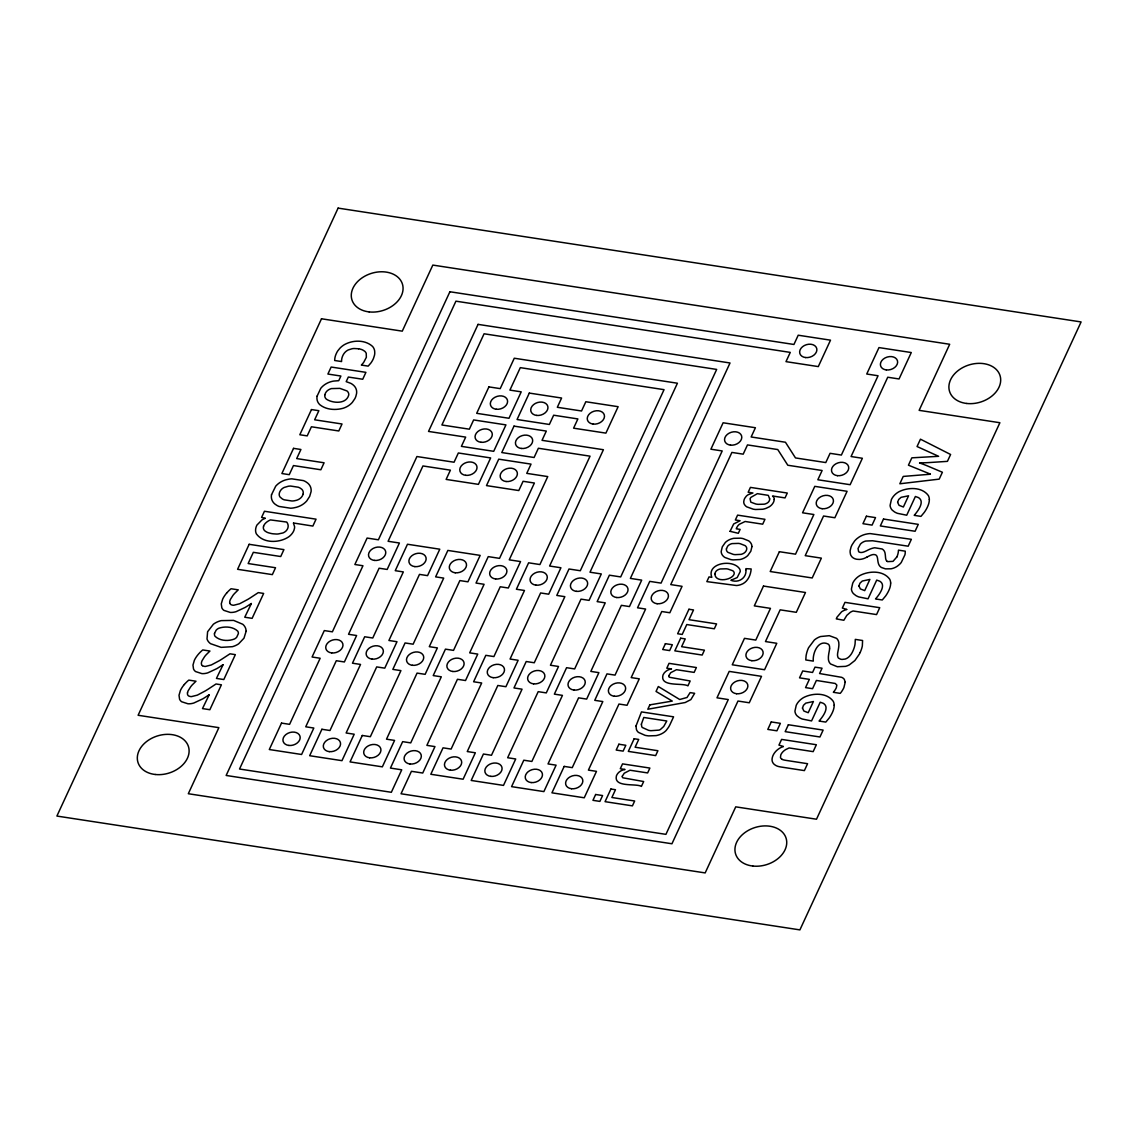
<?xml version="1.0" encoding="UTF-8"?>
<svg xmlns="http://www.w3.org/2000/svg" width="1138" height="1138" viewBox="0 0 1138 1138"><rect width="100%" height="100%" fill="white"/><g stroke="black" fill="none" stroke-linecap="round" stroke-linejoin="round"><path stroke-width="1.5" d="M726.457 548.758L727.58 546.325A6.088 4.481 -17.4 0 1 730.112 544.305L730.468 544.149A7.795 5.733 -17.4 0 1 732.047 543.608L738.448 543.395A25.264 18.564 -17.4 0 1 740.155 543.68L745.106 545.628A7.966 5.861 -17.4 0 1 746.03 546.567L746.343 547.065A6.088 4.481 -17.4 0 1 746.613 549.569L746.528 549.867A7.838 5.761 -17.4 0 1 746.13 550.806L745.774 551.389A6.088 4.481 -17.4 0 1 743.37 553.481L742.659 553.822A8.023 5.889 -17.4 0 1 741.051 554.362L735.077 554.647A25.079 18.421 -17.4 0 1 733.341 554.405L727.993 552.385A7.852 5.775 -17.4 0 1 727.082 551.461L726.912 551.219A6.088 4.481 -17.4 0 1 726.457 548.758M896.772 557.037L893.003 561.361L887.612 561.631A3.741 2.76 -17.4 0 1 887.028 561.247M251.384 603.538L244.755 617.223L252.124 618.347L263.646 593.439L258.298 592.614L250.502 597.735A107.555 79.048 -17.4 0 1 247.728 599.456L239.606 603.766L233.759 605.245A6.501 4.78 -17.4 0 1 232.095 605.046L231.128 604.691A3.812 2.802 -17.4 0 1 230.744 604.449A4.296 3.158 -17.4 0 1 229.833 603.154M223.076 664.734L216.448 678.419L223.816 679.542L235.338 654.635L229.99 653.809L222.195 658.93A107.555 79.048 -17.4 0 1 219.421 660.652L211.298 664.962L205.452 666.441A6.501 4.78 -17.4 0 1 203.787 666.242L202.82 665.886A3.812 2.802 -17.4 0 1 202.436 665.645M209.122 694.905L202.493 708.59L209.861 709.714L221.398 684.806L216.035 683.981L208.24 689.102A107.555 79.048 -17.4 0 1 205.466 690.823L197.343 695.133L191.511 696.598A6.501 4.78 -17.4 0 1 189.833 696.399L188.865 696.058A3.812 2.802 -17.4 0 1 188.495 695.816A4.296 3.158 -17.4 0 1 187.571 694.521A6.472 4.751 -17.4 0 1 187.528 692.786M251.242 603.524L248.127 605.572A125.621 92.32 -17.4 0 1 245.139 607.436L236.092 611.661A17.596 12.931 -17.4 0 1 234.101 612.144A11.892 8.734 -17.4 0 1 230.189 612.415L223.916 610.381A11.01 8.094 -17.4 0 1 221.825 607.792L221.27 603.88L222.65 599.171A27.824 20.441 -17.4 0 1 224.456 595.971A33.984 24.965 -17.4 0 1 226.604 593.126M222.934 664.72L219.819 666.768A125.621 92.32 -17.4 0 1 216.846 668.632L207.785 672.857A17.596 12.931 -17.4 0 1 205.793 673.34A11.892 8.734 -17.4 0 1 201.881 673.611L195.608 671.576A11.01 8.094 -17.4 0 1 193.517 668.988L192.976 665.076L194.342 660.367A27.824 20.441 -17.4 0 1 196.149 657.167A33.984 24.965 -17.4 0 1 198.297 654.322A32.632 23.983 -17.4 0 1 202.749 649.94L209.933 651.05L206.163 654.777A34.467 25.335 -17.4 0 0 204.627 656.598L202.151 660.552A12.589 9.26 -17.4 0 0 201.454 662.615A6.472 4.751 -17.4 0 0 201.511 664.364A4.296 3.158 -17.4 0 0 202.436 665.659M208.979 694.891L205.864 696.925A125.621 92.32 -17.4 0 1 202.891 698.803L193.83 703.014A17.596 12.931 -17.4 0 1 191.838 703.512A11.892 8.734 -17.4 0 1 187.926 703.768L181.653 701.748A11.01 8.094 -17.4 0 1 179.562 699.159L179.022 695.247L180.387 690.538A27.824 20.441 -17.4 0 1 182.194 687.324A33.984 24.965 -17.4 0 1 184.342 684.493M866.928 557.108L868.621 556.226A51.068 37.526 -17.4 0 1 869.603 555.742A11.835 8.706 -17.4 0 1 872.149 554.761A4.538 3.343 -17.4 0 1 874.027 554.547L875.15 554.718A3.286 2.418 -17.4 0 1 876.288 555.344A6.615 4.865 -17.4 0 1 877.142 556.809A18.948 13.926 -17.4 0 1 877.583 558.73L877.839 560.707A32.333 23.756 -17.4 0 0 878.436 563.538A13.13 9.659 -17.4 0 0 879.603 565.856A10.555 7.753 -17.4 0 0 881.466 567.506L885.492 568.872L891.026 568.801A12.376 9.09 -17.4 0 0 895.492 567.279A13.343 9.815 -17.4 0 0 897.782 565.842L899.361 564.533A17.696 13.002 -17.4 0 0 901.253 562.471L904.895 554.889A26.544 19.517 -17.4 0 0 905.179 553.424L905.265 551.176L898.465 550.138A28.521 20.953 -17.4 0 1 896.844 557.051M846.672 609.527L845.093 610.025A12.049 8.848 -17.4 0 0 841.551 611.831L836.956 617.251A17.098 12.575 -17.4 0 0 836.316 618.901L843.841 620.267L846.786 615.402L850.328 612.287A9.829 7.226 -17.4 0 1 853.144 610.992L876.559 614.577L879.745 607.692L844.979 602.358L842.348 608.062L846.729 609.413M930.329 474.233L903.231 476.424L899.831 483.778L939.206 479.126L942.392 472.256L928.736 466.48A128.807 94.653 -17.4 0 0 919.561 462.981M358.555 348.769L354.117 348.513A12.703 9.332 -17.4 0 0 352.154 348.726L348.285 349.935A9.716 7.141 -17.4 0 0 345.013 352.339A13.343 9.801 -17.4 0 0 342.908 355.454A19.972 14.68 -17.4 0 0 341.813 358.655A22.532 16.558 -17.4 0 0 341.571 361.557L334.686 360.504A24.68 18.137 -17.4 0 1 336.393 353.392A20.783 15.263 -17.4 0 1 337.801 350.845L339.807 348.342A17.995 13.229 -17.4 0 1 344.529 344.572C352.965 339.906 365.028 339.636 372.439 346.322A15.278 11.224 -17.4 0 1 373.634 347.972A16.885 12.404 -17.4 0 1 374.672 351.087L374.758 353.15A22.461 16.515 -17.4 0 1 374.473 355.312L373.52 358.314A27.227 20.015 -17.4 0 1 370.846 363.05L368.186 366.123L361.386 365.07A32.39 23.798 -17.4 0 0 363.747 362.282L366.351 357.318L366.237 353.406A9.289 6.828 -17.4 0 0 365.198 351.742A9.758 7.169 -17.4 0 0 364.615 351.173L362.681 349.963A15.804 11.608 -17.4 0 0 358.555 348.783M293.519 523.011L312.865 526.069L316.051 519.17L264.443 511.261L261.598 517.392L265.225 518.259M783.342 746.457L778.947 745.106L781.593 739.401L816.359 744.736L813.158 751.635L789.103 747.936L785.718 749.572A12.518 9.204 -17.4 0 0 783.044 751.663A11.181 8.222 -17.4 0 0 780.796 754.949L780.469 757.339A4.31 3.158 -17.4 0 0 780.796 758.192L781.763 759.131M930.386 474.105L908.437 465.186L911.837 457.832L938.622 456.31L917.057 446.537L920.457 439.183L950.6 454.489L947.428 461.359L930.585 462.469A135.635 99.675 -17.4 0 1 919.618 462.867M293.462 523.124L294.571 526.638A12.29 9.033 -17.4 0 1 294.514 528.203L293.917 530.422A16.145 11.864 -17.4 0 1 290.418 535.429A14.766 10.854 -17.4 0 1 288.654 536.894C279.336 543.096 263.419 543.623 256.391 533.878A14.509 10.669 -17.4 0 1 255.581 530.45L255.595 529.839A16.729 12.305 -17.4 0 1 256.96 525.031L261.953 519.938A13.201 9.701 -17.4 0 1 265.168 518.387M860.172 652.444A43.088 31.665 -17.4 0 0 862.334 646.014L862.59 640.509L855.307 639.385L855.065 643.952A38.578 28.35 -17.4 0 1 852.817 651.221A26.316 19.346 -17.4 0 1 850.94 654.535L849.73 656.029A12.134 8.919 -17.4 0 1 848.365 657.309L848.009 657.593A7.525 5.534 -17.4 0 1 845.093 659.073L842.191 659.414A8.948 6.572 -17.4 0 1 840.698 659.229L838.507 658.12A6.259 4.595 -17.4 0 1 837.995 657.366L837.568 655.829A19.616 14.41 -17.4 0 1 837.71 652.814L838.35 649.371A57.313 42.12 -17.4 0 0 838.905 644.762L838.806 642.657A15.391 11.309 -17.4 0 0 838.251 640.737A11.622 8.535 -17.4 0 0 836.473 638.304L829.303 635.673L820.64 636.526A14.111 10.37 -17.4 0 0 816.97 638.176A16.302 11.977 -17.4 0 0 814.381 639.983L808.577 647.721A44.538 32.732 -17.4 0 0 806.6 653.354A50.1 36.829 -17.4 0 0 806.088 655.773L805.789 659.955L813.3 661.107C812.447 653.013 818.364 638.944 828.308 644.165A6.515 4.794 -17.4 0 1 829.318 645.602L829.488 646.185A13.699 10.071 -17.4 0 1 829.574 648.859M860.172 652.444A46.075 33.87 -17.4 0 1 859.275 654.236L854.923 660.495L849.446 664.805A13.727 10.086 -17.4 0 1 845.491 666.37L837.326 666.726L830.655 664.009A11.593 8.521 -17.4 0 1 828.891 661.363A17.539 12.888 -17.4 0 1 828.407 659.258L828.379 656.967A76.673 56.345 -17.4 0 1 829.161 651.576A66.175 48.635 -17.4 0 0 829.588 648.859M781.749 759.146A7.511 5.519 -17.4 0 0 783.726 759.928A25.833 18.976 -17.4 0 0 786.116 760.397L807.582 763.698L804.395 770.597L781.706 767.112A36.018 26.473 -17.4 0 1 778.705 766.557A12.461 9.161 -17.4 0 1 776.457 765.774A14.069 10.342 -17.4 0 1 775.618 765.333L774.537 764.594A10.839 7.966 -17.4 0 1 773.655 763.769A11.024 8.108 -17.4 0 1 772.261 761.251A12.234 8.99 -17.4 0 1 772.161 758.363A16.757 12.319 -17.4 0 1 775.063 752.204A15.804 11.622 -17.4 0 1 780.412 747.794A14.211 10.441 -17.4 0 1 783.285 746.571M887.014 561.262A6.202 4.566 -17.4 0 1 886.018 559.796A13.243 9.73 -17.4 0 1 885.577 557.904L885.378 555.728A50.84 37.369 -17.4 0 0 885.051 553.21A11.721 8.62 -17.4 0 0 884.126 550.863A9.645 7.098 -17.4 0 0 882.106 548.971L874.738 547.776A13.485 9.915 -17.4 0 0 871.31 548.616A19.076 14.012 -17.4 0 0 868.251 549.924L866.843 550.636A52.476 38.564 -17.4 0 1 865.477 551.276A12.831 9.431 -17.4 0 1 862.86 552.257L862.547 552.328A4.652 3.414 -17.4 0 1 859.958 552.328L859.56 552.215A3.556 2.617 -17.4 0 1 858.621 551.631L858.038 548.53L860.314 544.234A8.919 6.558 -17.4 0 1 861.366 543.224A8.364 6.145 -17.4 0 1 864.354 541.489A9.545 7.013 -17.4 0 1 865.819 541.034L872.59 540.763L908.181 546.197L911.367 539.312L870.2 533.594A19.446 14.296 -17.4 0 0 867.426 533.893L865.634 534.263A16.473 12.105 -17.4 0 0 862.263 535.386A15.747 11.565 -17.4 0 0 859.176 537.008L857.056 538.559A19.19 14.111 -17.4 0 0 854.553 541.062L852.063 544.832A29.047 21.338 -17.4 0 0 851.039 547.108L850.2 550.408A19.047 13.997 -17.4 0 0 850.129 552.2L850.456 554.263A11.949 8.777 -17.4 0 0 851.039 555.586L851.836 556.71A10.27 7.539 -17.4 0 0 853.258 557.919L853.656 558.161A10.342 7.596 -17.4 0 0 856.957 559.284L859.332 559.427A9.118 6.7 -17.4 0 0 860.712 559.299A11.408 8.379 -17.4 0 0 864.041 558.459A20.356 14.95 -17.4 0 0 866.928 557.108M184.37 684.493A32.632 23.983 -17.4 0 1 188.794 680.111L195.978 681.221L192.208 684.934A34.467 25.335 -17.4 0 0 190.686 686.769L188.197 690.723A12.589 9.26 -17.4 0 0 187.5 692.786M226.618 593.126A32.632 23.983 -17.4 0 1 231.057 588.744L238.24 589.854L234.471 593.581A34.467 25.335 -17.4 0 0 232.934 595.402L230.459 599.356A12.589 9.26 -17.4 0 0 229.762 601.419A6.472 4.751 -17.4 0 0 229.819 603.168M845.221 682.217L843.884 687.651A34.112 25.064 -17.4 0 1 841.964 691.051A31.323 23.016 -17.4 0 1 841.48 691.79L840.257 693.369L833.329 692.302A27.042 19.872 -17.4 0 0 834.965 690.14A20.299 14.922 -17.4 0 0 836.302 687.779L836.857 685.076L835.192 683.454L816.387 680.439L812.575 688.689L805.548 687.608L809.36 679.358L799.53 677.85L802.717 670.965L812.56 672.458L815.021 667.138L822.049 668.205L819.573 673.54L841.636 677.323A8.706 6.401 -17.4 0 1 843.543 678.518A8.478 6.231 -17.4 0 1 844.325 679.4L845.221 682.217M769.672 498.871L769.587 499.838A6.003 4.41 -17.4 0 1 768.989 501.303A5.164 3.784 -17.4 0 1 767.126 503.096L765.774 503.736A8.293 6.088 -17.4 0 1 764.167 504.191L758.064 504.347A30.114 22.134 -17.4 0 1 755.817 504.006L750.81 502.157L750.056 498.757A6.7 4.922 -17.4 0 1 751.052 497.278L757.367 493.664L768.292 495.343L769.672 498.871M635.986 726.03L636.455 729.586A12.248 9.004 -17.4 0 0 638.432 732.374L645.09 735.333A29.801 21.907 -17.4 0 0 648.674 735.888L656.071 735.617A16.131 11.849 -17.4 0 0 659.798 734.565A13.642 10.029 -17.4 0 0 666.199 730.425L668.461 727.367A39.09 28.72 -17.4 0 0 670.282 723.953L673.582 716.826L641.476 711.904L635.986 726.03M834.182 705.133L834.126 706.542A26.956 19.801 -17.4 0 1 833.044 710.937L832.419 712.445A41.807 30.726 -17.4 0 1 829.09 718.149L825.804 722.089L819.033 721.051A47.725 35.065 -17.4 0 0 822.404 716.784A34.154 25.107 -17.4 0 0 824.837 712.601A19.36 14.239 -17.4 0 0 825.946 709.088L826.032 707.879A10.086 7.411 -17.4 0 0 825.704 706.072A8.393 6.159 -17.4 0 0 824.481 704.237L824.197 703.981A8.933 6.558 -17.4 0 0 823.144 703.256L820.228 702.217L811.565 720.923L802.347 719.045A21.11 15.505 -17.4 0 1 799.331 717.609L797.112 715.873A13.514 9.929 -17.4 0 1 795.974 714.408A13.329 9.801 -17.4 0 1 794.95 711.079L796.23 705.318A18.165 13.357 -17.4 0 1 799.73 700.467A16.359 12.02 -17.4 0 1 803.713 697.494C812.674 692.871 826.785 692.388 833.229 701.293A16.302 11.977 -17.4 0 1 834.14 704.45L834.182 705.133M890.656 583.026L890.599 584.434A26.956 19.801 -17.4 0 1 889.518 588.83L888.892 590.338A41.807 30.726 -17.4 0 1 885.577 596.042L882.277 599.982L875.506 598.944A47.725 35.065 -17.4 0 0 878.892 594.676A34.154 25.107 -17.4 0 0 881.31 590.494A19.36 14.239 -17.4 0 0 882.434 586.98L882.505 585.771A10.086 7.411 -17.4 0 0 882.192 583.965A8.393 6.159 -17.4 0 0 880.968 582.13L880.67 581.874A8.933 6.558 -17.4 0 0 879.617 581.148L876.701 580.11L868.052 598.816L858.82 596.938A21.11 15.505 -17.4 0 1 855.804 595.501L853.6 593.766A13.514 9.929 -17.4 0 1 852.462 592.301A13.329 9.801 -17.4 0 1 851.423 588.972L852.718 583.211A18.165 13.357 -17.4 0 1 856.217 578.36A16.359 12.02 -17.4 0 1 860.186 575.387C869.162 570.764 883.273 570.28 889.703 579.199A16.302 11.977 -17.4 0 1 890.613 582.343L890.656 583.026M929.333 499.426L929.277 500.82A26.956 19.801 -17.4 0 1 928.195 505.215L927.57 506.723A41.807 30.726 -17.4 0 1 924.241 512.441L920.955 516.382L914.184 515.343A47.725 35.065 -17.4 0 0 917.555 511.062A34.154 25.107 -17.4 0 0 919.988 506.894A19.36 14.239 -17.4 0 0 921.111 503.366L921.183 502.171A10.086 7.411 -17.4 0 0 920.855 500.35A8.393 6.159 -17.4 0 0 919.632 498.529L919.348 498.259A8.933 6.558 -17.4 0 0 918.295 497.534L915.379 496.495L906.73 515.215L897.498 513.338A21.11 15.505 -17.4 0 1 894.482 511.887L892.277 510.165A13.514 9.929 -17.4 0 1 891.139 508.686A13.329 9.801 -17.4 0 1 890.101 505.357L891.381 499.61A18.165 13.357 -17.4 0 1 894.881 494.76A16.359 12.02 -17.4 0 1 898.864 491.787C907.84 487.164 921.951 486.68 928.38 495.585A16.302 11.977 -17.4 0 1 929.291 498.743L929.333 499.426M751.934 546.581L750.838 551.19L747.822 555.486A12.191 8.948 -17.4 0 1 743.996 558.146A13.315 9.787 -17.4 0 1 739.97 559.54L733.157 559.896A26.018 19.118 -17.4 0 1 730.71 559.555L724.949 557.492A13.414 9.858 -17.4 0 1 722.203 554.832A12.12 8.905 -17.4 0 1 721.193 551.446L722.303 546.823L725.333 542.485A12.134 8.919 -17.4 0 1 729.757 539.54A13.372 9.829 -17.4 0 1 733.811 538.317L740.61 538.174A26.117 19.19 -17.4 0 1 743.014 538.573L748.633 540.835A13.286 9.758 -17.4 0 1 750.909 543.182A12.162 8.933 -17.4 0 1 751.934 546.581M714.934 574.036C715.048 581.959 728.605 580.622 732.886 575.999A6.444 4.737 -17.4 0 0 733.896 574.505L734.081 574.036A4.495 3.3 -17.4 0 0 733.939 572.058L733.526 571.461A6.913 5.078 -17.4 0 0 732.701 570.721L727.907 569.043A27.796 20.427 -17.4 0 0 726.243 568.801L720.34 568.957A7.824 5.747 -17.4 0 0 718.789 569.413L717.794 569.882A5.178 3.812 -17.4 0 0 715.83 571.575L715.503 572.101A6.714 4.936 -17.4 0 0 714.934 574.036M802.461 708.092L803.897 711.037L808.222 712.715L813.4 701.52L805.804 703.128L803.471 705.304L802.461 708.092M858.934 585.985L860.385 588.929L864.709 590.622L869.887 579.413L862.291 581.034L859.958 583.197L858.934 585.985M897.612 502.384L899.063 505.329L903.373 507.007L908.565 495.798L901.111 497.32L898.721 499.454L897.612 502.242M246.121 631.263L243.987 638.176L238.681 643.795A15.42 11.337 -17.4 0 1 234.883 645.829A16.942 12.447 -17.4 0 1 232.38 646.683L221.142 647.366L210.587 643.695A17.397 12.788 -17.4 0 1 208.567 641.804A15.178 11.152 -17.4 0 1 207.016 638.944L207.6 631.746L213.347 624.264A15.747 11.579 -17.4 0 1 217.856 621.718A17.596 12.931 -17.4 0 1 221.27 620.623L233.617 620.395L242.735 624.264A17.141 12.603 -17.4 0 1 244.172 625.744A16.032 11.793 -17.4 0 1 245.879 629.243L246.121 631.263M745.916 569.725C746.855 577.948 738.477 583.438 730.909 580.266L737.182 577.578L740.212 571.603A9.488 6.97 -17.4 0 0 739.743 569.1C733.285 558.559 706.186 563.054 711.833 577.336L709.017 576.909L706.84 581.618L736.414 585.515A11.949 8.777 -17.4 0 0 740.795 584.633C747.382 582.514 750.739 575.444 751.165 568.957L745.902 568.659L745.916 569.725M641.377 724.209L641.732 726.57A6.757 4.965 -17.4 0 0 642.33 727.509L648.575 730.326A31.636 23.244 -17.4 0 0 650.851 730.696L659.044 730.112A6.97 5.121 -17.4 0 0 660.438 729.458L663.71 726.499L666.783 720.994L643.795 717.466L641.377 724.209M622.287 776.258L622.372 777.14A2.603 1.906 -17.4 0 0 622.913 777.809L643.667 781.536L641.405 786.401C636.085 783.072 613.026 788.008 616.526 775.504C618.005 772.105 621.462 769.999 625.032 769.473L620.281 768.747L622.543 763.883L649.883 768.065L647.636 772.93L629.997 770.227L624.25 773.214L622.287 776.258M668.788 675.716L668.888 676.598A2.603 1.906 -17.4 0 0 669.414 677.266L690.169 680.993L687.921 685.858C682.587 682.53 659.528 687.466 663.027 674.962C664.507 671.562 667.963 669.457 671.534 668.931L666.797 668.205L669.044 663.34L696.385 667.537L694.137 672.402L676.498 669.699L670.751 672.672L668.788 675.716M774.253 499.397L773.797 501.545A13.243 9.73 -17.4 0 1 773.043 503.053L772.375 504.02A10.669 7.838 -17.4 0 1 769.203 506.851L766.116 508.316A15.719 11.551 -17.4 0 1 762.56 509.269L755.561 509.497A28.962 21.281 -17.4 0 1 753.143 509.155L746.77 506.851A12.859 9.46 -17.4 0 1 745.262 505.571L744.437 504.49A9.289 6.828 -17.4 0 1 743.754 501.616L744.124 499.767A13.144 9.659 -17.4 0 1 744.793 498.231L746.244 496.268A8.364 6.145 -17.4 0 1 748.221 494.703L752.929 492.982L748.178 492.256L750.426 487.391L787.283 493.039L785.035 497.903L772.531 495.997L773.641 497.221A7.198 5.292 -17.4 0 1 774.238 499.013L774.253 499.397M317.089 396.18L316.99 396.934A17.497 12.859 -17.4 0 0 317.089 399.737L317.232 400.391A15.619 11.48 -17.4 0 0 318.654 403.35A16.586 12.191 -17.4 0 0 320.048 404.872C326.364 409.808 335.34 410.349 342.879 408.329A16.544 12.162 -17.4 0 0 345.411 407.39A15.932 11.707 -17.4 0 0 349.195 405.228L349.878 404.701A17.554 12.902 -17.4 0 0 352.382 402.311L354.828 398.713A25.719 18.905 -17.4 0 0 355.838 396.437L356.55 393.62A18.023 13.243 -17.4 0 0 356.592 391.031L356.507 390.419A16.032 11.793 -17.4 0 0 353.534 385.256L352.496 384.416A19.517 14.353 -17.4 0 0 350.689 383.307L346.194 381.643L348.328 377.048L362.723 379.253L365.91 372.354L331.144 367.033L327.9 374.046L340.888 376.038L338.74 380.689L333.775 381.059A18.436 13.542 -17.4 0 0 331.428 381.571L330.66 381.785A16.074 11.807 -17.4 0 0 323.363 385.682L322.808 386.166A18.35 13.485 -17.4 0 0 320.76 388.343L317.089 396.18M271.527 494.689L271.427 495.443A18.322 13.457 -17.4 0 0 271.498 498.302L271.641 498.97A16.586 12.191 -17.4 0 0 274.927 504.063L276.819 505.357A21.124 15.534 -17.4 0 0 279.08 506.453L290.659 508.217A20.968 15.406 -17.4 0 0 293.561 507.904L296.335 507.306A16.8 12.347 -17.4 0 0 303.604 503.821L304.287 503.266A18.407 13.528 -17.4 0 0 306.819 500.834L309.678 496.381L311.087 491.616A18.322 13.457 -17.4 0 0 311.001 488.743L310.873 488.074A16.586 12.191 -17.4 0 0 307.573 482.996L305.695 481.687A21.124 15.534 -17.4 0 0 303.433 480.606L291.854 478.842A20.968 15.406 -17.4 0 0 288.938 479.141L286.179 479.738A16.8 12.347 -17.4 0 0 278.91 483.237L278.227 483.778A18.407 13.528 -17.4 0 0 275.681 486.225L271.527 494.689M214.499 633.468L214.456 633.809A6.757 4.965 -17.4 0 0 215.068 636.313C219.961 640.964 228.311 641.419 234.4 639.015A6.714 4.936 -17.4 0 0 236.704 637.223L238.34 633.667A6.785 4.979 -17.4 0 0 237.728 631.149C232.949 626.54 224.84 626.156 218.809 628.247A6.785 4.979 -17.4 0 0 216.092 630.253L214.499 633.468M324.871 394.843L324.814 395.213A7.61 5.59 -17.4 0 0 325.34 397.859L325.525 398.158A9.047 6.657 -17.4 0 0 326.549 399.282C332.936 403.378 346.336 404.36 348.726 395.028A7.61 5.59 -17.4 0 0 348.2 392.397L348.015 392.084A9.047 6.657 -17.4 0 0 346.99 390.96L339.892 388.371L331.499 388.584A9.118 6.7 -17.4 0 0 329.636 389.267L329.209 389.481A7.61 5.59 -17.4 0 0 326.222 391.927L325.553 392.966A10.27 7.553 -17.4 0 0 325.07 394.118L324.871 394.843M730.07 531.332L738.32 533.295L740.127 529.398L736.286 528.814A6.657 4.893 -17.4 0 1 736.67 527.691L737.893 525.756A8.606 6.33 -17.4 0 1 739.586 524.163L745.134 521.489L762.702 524.177L764.949 519.312L737.595 515.13L735.347 519.995L740.098 520.72L733.683 523.964L730.07 531.332M263.589 526.197L263.49 526.553A7.283 5.349 -17.4 0 0 263.945 529.782L264.144 530.066A8.805 6.472 -17.4 0 0 265.197 531.133L266.69 532.072A16.117 11.835 -17.4 0 0 268.653 532.854L271.072 533.48A29.289 21.522 -17.4 0 0 273.12 533.807L276.321 534.035A17.824 13.101 -17.4 0 0 278.127 533.978L282.864 532.968A7.838 5.761 -17.4 0 0 285.339 531.546A7.354 5.405 -17.4 0 0 286.62 530.28L287.132 529.54A9.189 6.757 -17.4 0 0 288.113 526.752A11.224 8.251 -17.4 0 0 288.07 525.116A12.105 8.905 -17.4 0 0 286.705 522.058L270.446 519.91A13.414 9.858 -17.4 0 0 266.662 522.143L265.78 522.911A9.844 7.241 -17.4 0 0 263.874 525.486L263.589 526.197M303.078 494.148L302.964 494.532A10.47 7.696 -17.4 0 1 302.466 495.699L302.025 496.424A8.45 6.216 -17.4 0 1 297.829 499.81A9.204 6.757 -17.4 0 1 296.392 500.322L294.273 500.791A14.467 10.64 -17.4 0 1 291.883 500.99L284.258 499.824A14.552 10.697 -17.4 0 1 282.366 498.97L280.119 497.093A8.023 5.889 -17.4 0 1 279.223 494.774A9.218 6.771 -17.4 0 1 279.55 492.526A10.669 7.838 -17.4 0 1 280.048 491.36A9.147 6.728 -17.4 0 1 281.897 488.984A7.966 5.846 -17.4 0 1 284.216 487.448L288.241 486.253A14.552 10.697 -17.4 0 1 290.617 486.054L298.256 487.22A14.296 10.498 -17.4 0 1 300.148 488.088L301.584 489.112A9.218 6.771 -17.4 0 1 302.566 490.279A8.606 6.33 -17.4 0 1 303.078 494.148M338.1 208.112L56.9 816.06L799.9 929.888L1081.1 321.94L338.1 208.112M321.499 318.782L138.111 715.276L218.866 727.651L188.311 793.727L705.176 872.917L735.731 806.842L816.501 819.218L999.889 422.724L919.134 410.349L949.689 344.273L432.824 265.083L402.269 331.158L321.499 318.782M249.151 544.305L237.586 569.299L272.352 574.619L275.538 567.734L248.155 563.538L253.333 552.328L280.73 556.525L283.917 549.626L249.151 544.305M293.533 448.358L281.883 473.536L289.251 474.674L293.462 465.57L320.859 469.766L324.088 462.782L296.691 458.586L300.916 449.482L293.533 448.358M311.471 409.566L299.82 434.759L307.203 435.882L311.414 426.778L338.797 430.975L342.026 423.99L314.643 419.794L318.853 410.69L311.471 409.566M449.894 291.755L226.149 775.462L671.946 843.77L737.979 701.036L749.273 702.772L761.507 676.342L729.202 671.392L716.983 697.822L728.277 699.557L665.929 834.353L401.031 793.769L411.43 771.308L422.739 773.029L434.958 746.599L426.878 745.362L457.448 679.286L465.527 680.524L477.747 654.094L469.681 652.856L500.236 586.767L508.316 588.005L520.55 561.575L509.241 559.839L547.748 476.58L526.752 473.365L531.033 464.119L498.729 459.169L486.495 485.599L518.8 490.549L523.082 481.289L534.391 483.024L499.539 558.36L488.245 556.624L476.011 583.054L484.091 584.292L453.521 650.381L445.442 649.144L433.222 675.574L441.302 676.811L410.733 742.886L402.653 741.649L390.434 768.079L401.742 769.814L391.344 792.29L239.521 769.018L455.925 301.172L790.27 352.396L785.988 361.642L818.293 366.592L830.512 340.162L798.207 335.212L793.94 344.473L449.894 291.755M281.513 723.099L269.293 749.529L301.598 754.48L313.818 728.036L305.738 726.798L336.307 660.723L344.387 661.96L356.607 635.53L348.541 634.293L379.096 568.218L387.176 569.441L399.41 543.011L388.101 541.29L422.938 465.954L450.406 470.165L446.124 479.411L478.429 484.361L490.649 457.931L458.344 452.981L454.062 462.227L416.921 456.537L378.399 539.796L367.105 538.061L354.871 564.505L362.951 565.742L332.381 631.818L324.302 630.58L312.082 657.01L320.162 658.248L289.593 724.337L281.513 723.099M478.045 324.373L428.528 431.43L465.684 437.12L461.402 446.366L493.707 451.317L505.941 424.887L473.636 419.936L469.354 429.182L441.9 424.986L484.077 333.79L716.67 369.423L620.694 576.923L609.385 575.188L597.151 601.618L605.231 602.856L574.662 668.931L566.582 667.693L554.362 694.137L562.442 695.375L531.873 761.45L523.793 760.212L511.574 786.643L543.879 791.593L556.098 765.163L548.018 763.925L578.588 697.85L586.667 699.088L598.887 672.643L590.821 671.406L621.376 605.331L629.456 606.568L641.69 580.138L630.381 578.403L730.027 362.979L478.045 324.373M321.898 729.273L309.664 755.717L341.969 760.668L354.203 734.223L346.123 732.986L376.692 666.911L384.772 668.148L396.991 641.718L388.911 640.481L419.481 574.391L427.561 575.629L439.78 549.199L407.475 544.249L395.256 570.679L403.336 571.916L372.766 638.005L364.686 636.768L352.467 663.198L360.533 664.436L329.977 730.511L321.898 729.273M488.913 386.892L476.694 413.322L508.985 418.272L521.218 391.842L509.909 390.106L520.308 367.645L664.051 389.665L580.309 570.735L569 569L556.781 595.43L564.846 596.668L534.277 662.757L526.211 661.519L513.978 687.949L522.058 689.187L491.488 755.262L483.422 754.025L471.189 780.455L503.494 785.405L515.713 758.975L507.648 757.737L538.203 691.662L546.283 692.9L558.516 666.47L550.436 665.232L581.006 599.143L589.071 600.38L601.305 573.95L589.996 572.215L677.423 383.221L514.276 358.228L500.222 388.627L488.913 386.892M362.282 735.461L350.049 761.905L382.354 766.841L394.573 740.411L386.507 739.174L417.063 673.099L425.143 674.336L437.376 647.906L429.296 646.669L459.866 580.579L467.931 581.817L480.165 555.387L447.86 550.436L435.626 576.866L443.706 578.104L413.137 644.193L405.071 642.956L392.838 669.386L400.917 670.623L370.348 736.699L362.282 735.461M514.006 426.124L501.787 452.554L534.092 457.504L538.374 448.258L590.053 456.167L539.924 564.548L528.615 562.812L516.396 589.242L524.476 590.48L493.906 656.569L485.826 655.332L473.607 681.762L481.673 682.999L451.117 749.074L443.038 747.837L430.804 774.267L463.109 779.217L475.343 752.787L467.263 751.549L497.832 685.474L505.912 686.712L518.131 660.282L510.052 659.044L540.621 592.955L548.701 594.192L560.92 567.762L549.611 566.027L603.41 449.723L542.029 440.321L546.311 431.074L514.006 426.124M529.298 393.079L517.065 419.509L549.37 424.46L553.651 415.214L577.876 418.926L573.595 428.173L605.9 433.123L618.133 406.693L585.828 401.742L581.546 410.989L557.321 407.29L561.603 398.03L529.298 393.079M564.178 766.4L551.944 792.83L584.249 797.781L596.483 771.351L588.403 770.113L618.972 704.038L627.052 705.276L639.272 678.831L631.192 677.594L661.761 611.519L669.841 612.756L682.06 586.326L670.751 584.591L731.89 452.426L743.199 454.162L747.481 444.915L777.766 449.553L787.809 465.243L822.12 470.506L817.838 479.752L850.143 484.703L862.376 458.273L851.068 456.537L887.74 377.233L899.048 378.968L911.282 352.538L878.977 347.588L866.743 374.018L878.052 375.753L841.38 455.058L830.071 453.322L825.79 462.569L795.49 457.931L785.448 442.241L751.137 436.978L755.419 427.732L723.114 422.781L710.894 449.211L722.203 450.947L661.064 583.111L649.755 581.376L637.536 607.806L645.616 609.043L615.046 675.119L606.967 673.881L594.747 700.325L602.813 701.563L572.258 767.638L564.178 766.4M595.643 794.495L592.941 800.327L599.882 801.394L602.585 795.547L595.643 794.495M618.901 744.224L616.199 750.056L623.126 751.123L625.829 745.29L618.901 744.224M665.403 643.681L662.7 649.514L669.642 650.58L672.345 644.748L665.403 643.681M688.959 609.257L677.636 633.752L682.203 634.449L686.769 624.549L714.323 628.773L716.57 623.909L689.016 619.684L693.526 609.954L688.959 609.257M610.907 789.018L605.06 801.664L632.415 805.86L634.663 800.996L611.874 797.496L615.473 789.715L610.907 789.018M634.165 738.747L628.318 751.393L655.659 755.589L657.906 750.724L635.118 747.225L638.717 739.444L634.165 738.747M649.841 704.863L647.821 709.23L685.19 702.53L690.866 699.6L694.649 693.312L690.097 692.615L687.011 697.494L679.699 699.5L658.319 686.527L656.043 691.449L672.259 701.079L649.841 704.863M680.666 638.205L674.82 650.851L702.174 655.047L704.422 650.182L681.619 646.683L685.232 638.902L680.666 638.205M763.484 586.056L754.309 605.885L770.469 608.361L755.788 640.082L744.48 638.347L732.26 664.777L764.565 669.727L776.785 643.297L765.476 641.562L780.156 609.84L796.301 612.315L805.476 592.5L763.484 586.056M779.374 551.702L770.198 571.518L812.205 577.962L821.366 558.132L805.22 555.657L823.556 516.012L834.865 517.747L847.085 491.303L814.78 486.353L802.56 512.797L813.869 514.518L795.533 554.178L779.374 551.702M771.251 721.933L767.794 729.415L776.913 730.809L780.369 723.341L771.251 721.933M866.402 516.225L862.945 523.693L872.078 525.102L875.535 517.619L866.402 516.225M788.364 724.75L785.177 731.649L819.943 736.983L823.13 730.084L788.364 724.75M883.515 519.042L880.328 525.941L915.094 531.261L918.281 524.362L883.515 519.042M155.195 774.48A26.459 19.446 -17.4 0 0 188.552 746.912A26.459 19.446 -17.4 0 0 145.877 742.118A26.459 19.446 -17.4 0 0 155.195 774.48M369.167 311.912A26.459 19.446 -17.4 0 0 402.511 284.344A26.459 19.446 -17.4 0 0 359.836 279.55A26.459 19.446 -17.4 0 0 369.167 311.912M966.788 403.478A26.459 19.446 -17.4 0 0 1000.131 375.91A26.459 19.446 -17.4 0 0 957.456 371.116A26.459 19.446 -17.4 0 0 966.788 403.478M752.83 866.046A26.459 19.446 -17.4 0 0 786.173 838.464A26.459 19.446 -17.4 0 0 743.498 833.685A26.459 19.446 -17.4 0 0 752.83 866.046M886.346 369.935A8.82 6.487 -17.4 0 0 897.455 360.746A8.82 6.487 -17.4 0 0 883.23 359.153A8.82 6.487 -17.4 0 0 886.346 369.935M455.228 572.784A8.82 6.487 -17.4 0 0 466.338 563.595A8.82 6.487 -17.4 0 0 452.127 562.001A8.82 6.487 -17.4 0 0 455.228 572.784M329.266 751.635A8.82 6.487 -17.4 0 0 340.376 742.445A8.82 6.487 -17.4 0 0 326.151 740.838A8.82 6.487 -17.4 0 0 329.266 751.635M369.651 757.823A8.82 6.487 -17.4 0 0 380.761 748.619A8.82 6.487 -17.4 0 0 366.536 747.026A8.82 6.487 -17.4 0 0 369.651 757.823M490.791 776.372A8.82 6.487 -17.4 0 0 501.901 767.183A8.82 6.487 -17.4 0 0 487.676 765.59A8.82 6.487 -17.4 0 0 490.791 776.372M751.848 660.694A8.82 6.487 -17.4 0 0 762.972 651.505A8.82 6.487 -17.4 0 0 748.747 649.912A8.82 6.487 -17.4 0 0 751.848 660.694M736.571 693.739A8.82 6.487 -17.4 0 0 747.694 684.55A8.82 6.487 -17.4 0 0 733.469 682.942A8.82 6.487 -17.4 0 0 736.571 693.739M822.162 508.714A8.82 6.487 -17.4 0 0 833.272 499.525A8.82 6.487 -17.4 0 0 819.047 497.918A8.82 6.487 -17.4 0 0 822.162 508.714M837.44 475.67A8.82 6.487 -17.4 0 0 848.55 466.48A8.82 6.487 -17.4 0 0 834.325 464.887A8.82 6.487 -17.4 0 0 837.44 475.67M805.59 357.56A8.82 6.487 -17.4 0 0 816.7 348.37A8.82 6.487 -17.4 0 0 802.475 346.777A8.82 6.487 -17.4 0 0 805.59 357.56M730.482 445.129A8.82 6.487 -17.4 0 0 741.606 435.939A8.82 6.487 -17.4 0 0 727.381 434.346A8.82 6.487 -17.4 0 0 730.482 445.129M533.58 683.867A8.82 6.487 -17.4 0 0 544.689 674.678A8.82 6.487 -17.4 0 0 530.464 673.07A8.82 6.487 -17.4 0 0 533.58 683.867M614.335 696.243A8.82 6.487 -17.4 0 0 625.459 687.039A8.82 6.487 -17.4 0 0 611.234 685.446A8.82 6.487 -17.4 0 0 614.335 696.243M452.824 671.491A8.82 6.487 -17.4 0 0 463.934 662.302A8.82 6.487 -17.4 0 0 449.709 660.709A8.82 6.487 -17.4 0 0 452.824 671.491M372.055 659.115A8.82 6.487 -17.4 0 0 383.179 649.926A8.82 6.487 -17.4 0 0 368.954 648.333A8.82 6.487 -17.4 0 0 372.055 659.115M465.712 475.328A8.82 6.487 -17.4 0 0 476.836 466.139A8.82 6.487 -17.4 0 0 462.611 464.546A8.82 6.487 -17.4 0 0 465.712 475.328M593.197 424.09A8.82 6.487 -17.4 0 0 604.306 414.901A8.82 6.487 -17.4 0 0 590.081 413.307A8.82 6.487 -17.4 0 0 593.197 424.09M496.282 409.253A8.82 6.487 -17.4 0 0 507.406 400.05A8.82 6.487 -17.4 0 0 493.181 398.456A8.82 6.487 -17.4 0 0 496.282 409.253M506.097 481.516A8.82 6.487 -17.4 0 0 517.207 472.327A8.82 6.487 -17.4 0 0 502.996 470.734A8.82 6.487 -17.4 0 0 506.097 481.516M571.546 788.748A8.82 6.487 -17.4 0 0 582.656 779.558A8.82 6.487 -17.4 0 0 568.431 777.965A8.82 6.487 -17.4 0 0 571.546 788.748M493.195 677.679A8.82 6.487 -17.4 0 0 504.319 668.49A8.82 6.487 -17.4 0 0 490.094 666.896A8.82 6.487 -17.4 0 0 493.195 677.679M331.684 652.928A8.82 6.487 -17.4 0 0 342.794 643.738A8.82 6.487 -17.4 0 0 328.569 642.145A8.82 6.487 -17.4 0 0 331.684 652.928M573.965 690.055A8.82 6.487 -17.4 0 0 585.074 680.865A8.82 6.487 -17.4 0 0 570.849 679.258A8.82 6.487 -17.4 0 0 573.965 690.055M412.44 665.303A8.82 6.487 -17.4 0 0 423.549 656.114A8.82 6.487 -17.4 0 0 409.324 654.521A8.82 6.487 -17.4 0 0 412.44 665.303M450.406 770.184A8.82 6.487 -17.4 0 0 461.516 760.995A8.82 6.487 -17.4 0 0 447.291 759.402A8.82 6.487 -17.4 0 0 450.406 770.184M616.753 597.535A8.82 6.487 -17.4 0 0 627.863 588.346A8.82 6.487 -17.4 0 0 613.638 586.753A8.82 6.487 -17.4 0 0 616.753 597.535M535.984 585.16A8.82 6.487 -17.4 0 0 547.108 575.97A8.82 6.487 -17.4 0 0 532.883 574.377A8.82 6.487 -17.4 0 0 535.984 585.16M374.473 560.422A8.82 6.487 -17.4 0 0 385.583 551.219A8.82 6.487 -17.4 0 0 371.358 549.626A8.82 6.487 -17.4 0 0 374.473 560.422M536.667 415.427A8.82 6.487 -17.4 0 0 547.776 406.238A8.82 6.487 -17.4 0 0 533.551 404.644A8.82 6.487 -17.4 0 0 536.667 415.427M531.162 782.56A8.82 6.487 -17.4 0 0 542.285 773.371A8.82 6.487 -17.4 0 0 528.06 771.777A8.82 6.487 -17.4 0 0 531.162 782.56M576.369 591.347A8.82 6.487 -17.4 0 0 587.478 582.158A8.82 6.487 -17.4 0 0 573.268 580.565A8.82 6.487 -17.4 0 0 576.369 591.347M495.613 578.972A8.82 6.487 -17.4 0 0 506.723 569.782A8.82 6.487 -17.4 0 0 492.498 568.189A8.82 6.487 -17.4 0 0 495.613 578.972M414.844 566.61A8.82 6.487 -17.4 0 0 425.968 557.407A8.82 6.487 -17.4 0 0 411.743 555.813A8.82 6.487 -17.4 0 0 414.844 566.61M657.124 603.723A8.82 6.487 -17.4 0 0 668.248 594.534A8.82 6.487 -17.4 0 0 654.023 592.941A8.82 6.487 -17.4 0 0 657.124 603.723M288.881 745.447A8.82 6.487 -17.4 0 0 300.005 736.258A8.82 6.487 -17.4 0 0 285.78 734.65A8.82 6.487 -17.4 0 0 288.881 745.447M410.021 763.996A8.82 6.487 -17.4 0 0 421.145 754.807A8.82 6.487 -17.4 0 0 406.92 753.214A8.82 6.487 -17.4 0 0 410.021 763.996M481.004 442.284A8.82 6.487 -17.4 0 0 492.114 433.094A8.82 6.487 -17.4 0 0 477.889 431.501A8.82 6.487 -17.4 0 0 481.004 442.284M521.375 448.472A8.82 6.487 -17.4 0 0 532.499 439.282A8.82 6.487 -17.4 0 0 518.274 437.689A8.82 6.487 -17.4 0 0 521.375 448.472"/></g></svg>
